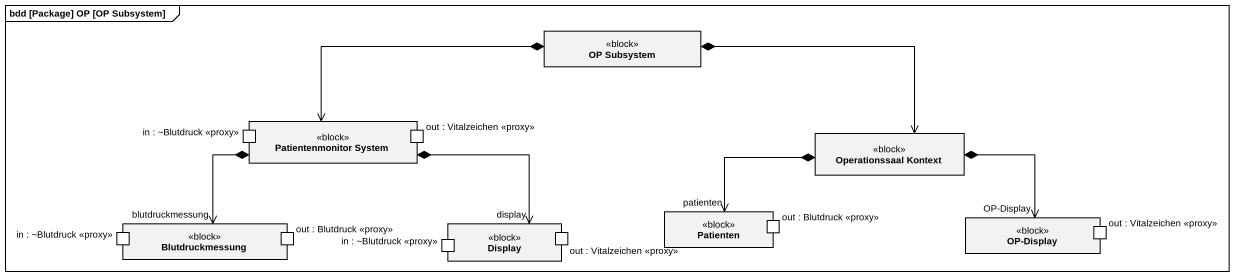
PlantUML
@startuml
mainframe bdd [Package] OP [OP Subsystem]
allowmixing
hide circle
hide empty members
class "OP Subsystem" as OP_Subsystem <<block>>
rectangle "Patientenmonitor System" as Patientenmonitor_System <<block>> {
  port "in : ~Blutdruck <<proxy>>" as in_Blutdruck_proxy
  port "out : Vitalzeichen <<proxy>>" as out_Vitalzeichen_proxy
}
class "Operationssaal Kontext" as Operationssaal_Kontext <<block>>
rectangle Blutdruckmessung <<block>> {
  port "in : ~Blutdruck <<proxy>>" as in_Blutdruck_proxy_2
  port "out : Blutdruck <<proxy>>" as out_Blutdruck_proxy_2
}
rectangle Display <<block>> {
  port "in : ~Blutdruck <<proxy>>" as in_Blutdruck_proxy_3
  port "out : Vitalzeichen <<proxy>>" as out_Vitalzeichen_proxy_3
}
rectangle Patienten <<block>> {
  port "out : Blutdruck <<proxy>>" as out_Blutdruck_proxy
}
rectangle "OP-Display" as OP_Display <<block>> {
  port "out : Vitalzeichen <<proxy>>" as out_Vitalzeichen_proxy_2
}
OP_Subsystem *-left-> Patientenmonitor_System
OP_Subsystem *-right-> Operationssaal_Kontext
Patientenmonitor_System *--> "blutdruckmessung" Blutdruckmessung
Patientenmonitor_System *-right-> "display" Display
Operationssaal_Kontext *-left-> "patienten" Patienten
Operationssaal_Kontext *-right-> "OP-Display" OP_Display
@enduml
